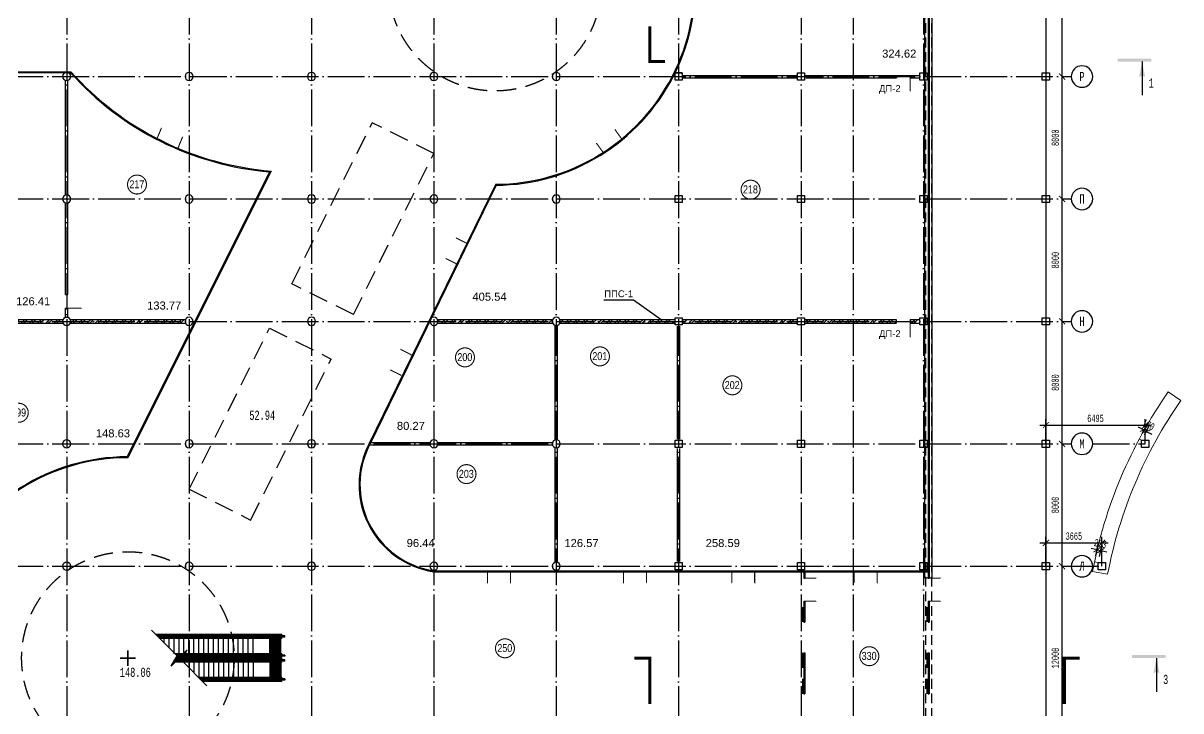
# Model space of a CAD drawing. Extents: x -4497 to 351150, y -50 to 322254.
# Drawn here: x 203923 to 279595, y 202636 to 247575 of the extents above; entities that cross this region are included whole.
import ezdxf
from ezdxf.enums import TextEntityAlignment as Align

# ---------------------------------------------------------------- set-up
doc = ezdxf.new("R2010")
doc.units = 0
doc.header["$LTSCALE"] = 100
doc.header["$PDMODE"] = 3
for name, pattern in [('ACAD_ISO04W100', [30, 24, -3, 0, -3]), ('DASHED', [19.05, 12.7, -6.35]), ('DASHED2', [9.525, 6.35, -3.175]), ('HIDDEN4', [10, 5, -5])]:
    doc.linetypes.add(name, pattern=pattern)
doc.layers.get('0').update_dxf_attribs({"linetype": 'CONTINUOUS'})
doc.layers.get('Defpoints').update_dxf_attribs({"linetype": 'CONTINUOUS'})
for name, color, linetype in [('axis', 40, 'CONTINUOUS'), ('brick', 12, 'CONTINUOUS'), ('COLON', 5, 'CONTINUOUS'), ('DOORS', 8, 'CONTINUOUS'), ('DRAW', 255, 'CONTINUOUS'), ('EEE', 7, 'CONTINUOUS'), ('FIRE', 6, 'CONTINUOUS'), ('GKL', 5, 'CONTINUOUS'), ('Glass', 4, 'CONTINUOUS'), ('S', 2, 'CONTINUOUS'), ('SENDVICH', 2, 'CONTINUOUS'), ('TEXT', 2, 'CONTINUOUS'), ('WALL', 7, 'CONTINUOUS')]:
    doc.layers.add(name, color=color, linetype=linetype)
doc.layers.add('facade', color=250, linetype='CONTINUOUS', lineweight=0)
doc.layers.add('MONOLIT', color=7, linetype='CONTINUOUS', true_color=0x691639)
doc.layers.add('OBORUD', color=7, linetype='CONTINUOUS', true_color=0x83639d)
doc.styles.add('ARIEL-17.5', font='arial.ttf', dxfattribs={"height": 15})
doc.styles.add('MONOTXT1', font='monotxt1', dxfattribs={"width": 0.65, "height": 300})
doc.styles.add('ST_1', font='monotxt.shx', dxfattribs={"width": 0.65, "height": 600})
doc.styles.add('ST_2', font='monotxt.shx', dxfattribs={"width": 0.65, "height": 480})
doc.styles.get("Standard").update_dxf_attribs({"font": 'monotxt.shx', "width": 0.65, "height": 600})
doc.dimstyles.new('STY_DIM1', dxfattribs={"dimscale": 200, "dimtxt": 2.25, "dimasz": 2, "dimexe": 2, "dimexo": 2, "dimgap": 1, "dimtad": 1, "dimdec": 0, "dimzin": 0, "dimdsep": 46, "dimtxsty": 'ST_2', "dimblk1": 'ARCHTICK', "dimblk2": 'ARCHTICK', "dimsah": 1, "dimcen": 3, "dimclrd": 174, "dimclre": 174, "dimclrt": 174, "dimadec": 0, "dimazin": 0, "dimtfac": 1, "dimtdec": 0, "dimtix": 1, "dimtmove": 2, "dimatfit": 3, "dimldrblk": 'ARCHTICK', "dimfxl": 1, "dimtolj": 1, "dimtzin": 0, "dimarcsym": 0})
pattern_1 = [(45, (-3600, 82000), (-269.4077, 269.4077), []), (45, (-3420.4, 82000), (-269.4077, 269.4077), [])]

# ---------------------------------------------------------------- blocks, each defined once
blk = doc.blocks.new('_ARCHTICK')
at = {"color": 0, "linetype": 'ByBlock', "const_width": 0.15}
blk.add_lwpolyline([(-0.5, -0.5), (0.5, 0.5)], dxfattribs=at)
blk = doc.blocks.new('*D95')
at = {"layer": 'axis', "color": 174, "lineweight": -2}
blk.add_line((271833, 200087), (271833, 212087), dxfattribs=at)
at = {"layer": 'Defpoints', "color": 0}
for p in [(271833, 212087), (271833, 212087), (271833, 200087)]:
    blk.add_point(p, dxfattribs=at)
at = {"layer": 'axis', "color": 174, "lineweight": -2, "xscale": 400, "yscale": 400, "zscale": 400}
for p, rotation in [((271833, 212087), 90), ((271833, 200087), 270)]:
    blk.add_blockref('_ARCHTICK', p, dxfattribs=dict(at, rotation=rotation))
at = {"layer": 'axis', "color": 174, "insert": (271393, 206087), "char_height": 480, "attachment_point": 5, "rotation": 90, "style": 'ST_2'}
blk.add_mtext('\\A1;12000', dxfattribs=at)
blk = doc.blocks.new('*D96')
at = {"layer": 'axis', "color": 174, "lineweight": -2}
blk.add_line((271833, 220087), (271833, 228087), dxfattribs=at)
at = {"layer": 'Defpoints', "color": 0}
for p in [(271833, 228087), (271833, 228087), (271833, 220087)]:
    blk.add_point(p, dxfattribs=at)
at = {"layer": 'axis', "color": 174, "lineweight": -2, "xscale": 400, "yscale": 400, "zscale": 400}
for p, rotation in [((271833, 228087), 90), ((271833, 220087), 270)]:
    blk.add_blockref('_ARCHTICK', p, dxfattribs=dict(at, rotation=rotation))
at = {"layer": 'axis', "color": 174, "insert": (271393, 224087), "char_height": 480, "attachment_point": 5, "rotation": 90, "style": 'ST_2'}
blk.add_mtext('\\A1;8000', dxfattribs=at)
blk = doc.blocks.new('*D97')
at = {"layer": 'axis', "color": 174, "lineweight": -2}
blk.add_line((271833, 228087), (271833, 236087), dxfattribs=at)
at = {"layer": 'Defpoints', "color": 0}
for p in [(271833, 236087), (271833, 236087), (271833, 228087)]:
    blk.add_point(p, dxfattribs=at)
at = {"layer": 'axis', "color": 174, "lineweight": -2, "xscale": 400, "yscale": 400, "zscale": 400}
for p, rotation in [((271833, 236087), 90), ((271833, 228087), 270)]:
    blk.add_blockref('_ARCHTICK', p, dxfattribs=dict(at, rotation=rotation))
at = {"layer": 'axis', "color": 174, "insert": (271393, 232087), "char_height": 480, "attachment_point": 5, "rotation": 90, "style": 'ST_2'}
blk.add_mtext('\\A1;8000', dxfattribs=at)
blk = doc.blocks.new('*D98')
at = {"layer": 'axis', "color": 174, "lineweight": -2}
blk.add_line((271833, 236087), (271833, 244087), dxfattribs=at)
at = {"layer": 'Defpoints', "color": 0}
for p in [(271833, 244087), (271833, 244087), (271833, 236087)]:
    blk.add_point(p, dxfattribs=at)
at = {"layer": 'axis', "color": 174, "lineweight": -2, "xscale": 400, "yscale": 400, "zscale": 400}
for p, rotation in [((271833, 244087), 90), ((271833, 236087), 270)]:
    blk.add_blockref('_ARCHTICK', p, dxfattribs=dict(at, rotation=rotation))
at = {"layer": 'axis', "color": 174, "insert": (271393, 240087), "char_height": 480, "attachment_point": 5, "rotation": 90, "style": 'ST_2'}
blk.add_mtext('\\A1;8000', dxfattribs=at)
blk = doc.blocks.new('*D99')
at = {"layer": 'axis', "color": 174, "lineweight": -2}
for p, q in [((271833, 244087), (271833, 256087)), ((272233, 256087), (272233, 256087)), ((272233, 244087), (272233, 244087))]:
    blk.add_line(p, q, dxfattribs=at)
at = {"layer": 'Defpoints', "color": 0}
for p in [(271833, 256087), (271833, 256087), (271833, 244087)]:
    blk.add_point(p, dxfattribs=at)
at = {"layer": 'axis', "color": 174, "lineweight": -2, "xscale": 400, "yscale": 400, "zscale": 400}
for p, rotation in [((271833, 256087), 90), ((271833, 244087), 270)]:
    blk.add_blockref('_ARCHTICK', p, dxfattribs=dict(at, rotation=rotation))
at = {"layer": 'axis', "color": 174, "insert": (271393, 250087), "char_height": 480, "attachment_point": 5, "rotation": 90, "style": 'ST_2'}
blk.add_mtext('\\A1;12000', dxfattribs=at)
blk = doc.blocks.new('*D104')
at = {"layer": 'axis', "color": 174, "lineweight": -2}
blk.add_line((271833, 212087), (271833, 220087), dxfattribs=at)
at = {"layer": 'Defpoints', "color": 0}
for p in [(271833, 220087), (271833, 220087), (271833, 212087)]:
    blk.add_point(p, dxfattribs=at)
at = {"layer": 'axis', "color": 174, "lineweight": -2, "xscale": 400, "yscale": 400, "zscale": 400}
for p, rotation in [((271833, 220087), 90), ((271833, 212087), 270)]:
    blk.add_blockref('_ARCHTICK', p, dxfattribs=dict(at, rotation=rotation))
at = {"layer": 'axis', "color": 174, "insert": (271393, 216087), "char_height": 480, "attachment_point": 5, "rotation": 90, "style": 'ST_2'}
blk.add_mtext('\\A1;8000', dxfattribs=at)
blk = doc.blocks.new('A$C53F96F9E')
at = {"layer": 'FIRE', "linetype": 'Continuous'}
blk.add_lwpolyline([(-64123, -11035), (-65992, -9717), (-67942, -9717)], dxfattribs=at)
at = {"layer": 'TEXT', "color": 6, "linetype": 'Continuous', "lineweight": 20, "style": 'ARIEL-17.5', "width": 0.998875}
blk.add_text('ППС-1', height=441.5, dxfattribs=at).set_placement((-66967, -9517), align=Align.CENTER)
blk = doc.blocks.new('A$C584E3954')
at = {"layer": 'Glass', "linetype": 'Continuous'}
for p, q in [((-885, -1234), (-885, -1174)), ((615, -1234), (615, -1174))]:
    blk.add_line(p, q, dxfattribs=at)
blk.add_lwpolyline([(615, -1234, 70, 70, 0), (615, -1984, 0, 0, 0), (-135, -1234, 0, 0, 0), (-885, -1984, 70, 70, 0), (-885, -1234, 70, 70, 0)], format="xyseb", dxfattribs=at)
blk = doc.blocks.new('A$C194C6981')
at = {"layer": 'TEXT', "color": 6, "linetype": 'Continuous', "lineweight": 20, "style": 'ARIEL-17.5', "width": 0.998875}
blk.add_text('ДП-2', height=441.5, dxfattribs=at).set_placement((-953, 890))
blk = doc.blocks.new('*D309')
at = {"layer": 'axis', "color": 174, "lineweight": -2}
for p, q in [((270369, 221304), (277664, 221304)), ((270769, 220087), (270769, 221704)), ((277264, 220087), (277264, 221704))]:
    blk.add_line(p, q, dxfattribs=at)
at = {"layer": 'Defpoints', "color": 0}
for p in [(277264, 221304), (270769, 220087), (277264, 220087)]:
    blk.add_point(p, dxfattribs=at)
at = {"layer": 'axis', "color": 174, "lineweight": -2, "xscale": 400, "yscale": 400, "zscale": 400, "rotation": 180}
blk.add_blockref('_ARCHTICK', (270769, 221304), dxfattribs=at)
at = {"layer": 'axis', "color": 174, "lineweight": -2, "xscale": 400, "yscale": 400, "zscale": 400}
blk.add_blockref('_ARCHTICK', (277264, 221304), dxfattribs=at)
at = {"layer": 'axis', "color": 174, "insert": (274017, 221744), "char_height": 480, "attachment_point": 5, "style": 'ST_2'}
blk.add_mtext('\\A1;6495', dxfattribs=at)
blk = doc.blocks.new('*D310')
at = {"layer": 'axis', "color": 174, "lineweight": -2}
for p, q in [((270369, 213611), (274834, 213611)), ((270769, 212087), (270769, 214011)), ((274434, 212087), (274434, 214011))]:
    blk.add_line(p, q, dxfattribs=at)
at = {"layer": 'Defpoints', "color": 0}
for p in [(274434, 213611), (270769, 212087), (274434, 212087)]:
    blk.add_point(p, dxfattribs=at)
at = {"layer": 'axis', "color": 174, "lineweight": -2, "xscale": 400, "yscale": 400, "zscale": 400, "rotation": 180}
blk.add_blockref('_ARCHTICK', (270769, 213611), dxfattribs=at)
at = {"layer": 'axis', "color": 174, "lineweight": -2, "xscale": 400, "yscale": 400, "zscale": 400}
blk.add_blockref('_ARCHTICK', (274434, 213611), dxfattribs=at)
at = {"layer": 'axis', "color": 174, "insert": (272602, 214051), "char_height": 480, "attachment_point": 5, "style": 'ST_2'}
blk.add_mtext('\\A1;3665', dxfattribs=at)
blk = doc.blocks.new('A$C7174312D')
at = {"layer": 'WALL'}
for p, q in [((4250, -5750), (4250, -6750)), ((3750, -6250), (4750, -6250))]:
    blk.add_line(p, q, dxfattribs=at)
blk = doc.blocks.new('psw1')
at = {"color": 7, "linetype": 'Continuous'}
blk.add_circle((-347, 1), 350, dxfattribs=at)
at = {"color": 7, "linetype": 'Continuous', "style": 'MONOTXT1', "width": 0.65}
blk.add_attdef('99', text='', height=300, dxfattribs=at).set_placement((-347, 1), align=Align.MIDDLE)
blk = doc.blocks.new('*D710')
at = {"layer": 'Defpoints', "color": 0}
for p in [(274365, 213106), (273952, 212374), (274199, 212322)]:
    blk.add_point(p, dxfattribs=at)
at = {"layer": 'facade', "color": 174, "lineweight": -2}
for p, q in [((274035, 212766), (274200, 213550)), ((274282, 212714), (274448, 213498)), ((274118, 213158), (273726, 213241)), ((274118, 213158), (274365, 213106)), ((274365, 213106), (274756, 213023))]:
    blk.add_line(p, q, dxfattribs=at)
at = {"layer": 'facade', "color": 174, "lineweight": -2, "xscale": 400, "yscale": 400, "zscale": 400}
for p, rotation in [((274118, 213158), 348.0712656282765), ((274365, 213106), 168.0712656282765)]:
    blk.add_blockref('_ARCHTICK', p, dxfattribs=dict(at, rotation=rotation))
at = {"layer": 'facade', "color": 174, "insert": (274332, 213563), "char_height": 480, "attachment_point": 5, "rotation": 348.07127, "style": 'ST_2'}
blk.add_mtext('\\A1;253', dxfattribs=at)
blk = doc.blocks.new('*D711')
at = {"layer": 'Defpoints', "color": 0}
for p in [(276879, 220402), (277029, 220322), (277337, 220899)]:
    blk.add_point(p, dxfattribs=at)
at = {"layer": 'facade', "color": 174, "lineweight": -2}
for p, q in [((277187, 220979), (276834, 221167)), ((277068, 220755), (277375, 221332)), ((277187, 220979), (277337, 220899)), ((277218, 220675), (277525, 221252)), ((277337, 220899), (277690, 220710))]:
    blk.add_line(p, q, dxfattribs=at)
at = {"layer": 'facade', "color": 174, "lineweight": -2, "xscale": 400, "yscale": 400, "zscale": 400}
for p, rotation in [((277187, 220979), 331.9126177187653), ((277337, 220899), 151.9126177187652)]:
    blk.add_blockref('_ARCHTICK', p, dxfattribs=dict(at, rotation=rotation))
at = {"layer": 'facade', "color": 174, "insert": (277469, 221327), "char_height": 480, "attachment_point": 5, "rotation": 331.91262, "style": 'ST_2'}
blk.add_mtext('\\A1;170', dxfattribs=at)

msp = doc.modelspace()

# ---------------------------------------------------------------- hatches: boundary and pattern name
at = {"layer": 'DRAW'}
h = msp.add_hatch(dxfattribs=at)
h.set_pattern_fill('ANSI32,_O', color=256, scale=40)
h.set_pattern_definition(pattern_1)
h.paths.add_polyline_path([(214535.6, 228212.2), (207003, 228212.2, -0.123425), (207034.3, 228087.2, -0.123425), (207003, 227962.2), (214535.6, 227962.2, -0.123425), (214504.3, 228087.2, -0.123425)])
h.paths.add_polyline_path([(206535.6, 228212.2), (199003, 228212.2, -0.123425), (199034.3, 228087.2, -0.123425), (199003, 227962.2), (206535.6, 227962.2, -0.123425), (206504.3, 228087.2, -0.123425)])
h.paths.add_polyline_path([(198535.6, 228212.2), (191003, 228212.2, -0.123425), (191034.3, 228087.2, -0.123425), (191003, 227962.2), (198535.6, 227962.2, -0.123425), (198504.3, 228087.2, -0.123425)])
h.paths.add_polyline_path([(190535.6, 228212.2), (183003, 228212.2, -0.123425), (183034.3, 228087.2, -0.123425), (183003, 227962.2), (190535.6, 227962.2, -0.123425), (190504.3, 228087.2, -0.123425)])
h.paths.add_polyline_path([(182535.6, 228212.2), (175003, 228212.2, -0.123425), (175034.3, 228087.2, -0.123425), (175003, 227962.2), (182535.6, 227962.2, -0.123425), (182504.3, 228087.2, -0.123425)])
h.paths.add_polyline_path([(174504.3, 228087.2, -0.123425), (174535.6, 228212.2), (167003, 228212.2, -0.123425), (167034.3, 228087.2, -0.123425), (167003, 227962.2), (174535.6, 227962.2, -0.123425)])
h = msp.add_hatch(dxfattribs=at)
h.set_pattern_fill('ANSI32,_O', color=256, scale=40)
h.set_pattern_definition(pattern_1)
h.paths.add_polyline_path([(238535.6, 228212.2), (231003, 228212.2, -0.123425), (231034.3, 228087.2, -0.123425), (231003, 227962.2), (238535.6, 227962.2, -0.123425), (238504.3, 228087.2, -0.123425)])
h.paths.add_polyline_path([(246480.2, 228212.2, 0.2069068), (246480.2, 227962.2), (239003, 227962.2, 0.2506686), (239003, 228212.2)])
h = msp.add_hatch(dxfattribs=at)
h.set_pattern_fill('ANSI32,_O', color=256, scale=40)
h.set_pattern_definition(pattern_1)
h.paths.add_polyline_path([(262535.6, 228212.2), (261904.3, 228212.2), (261904.3, 227962.2), (262535.6, 227962.2, -0.123425), (262504.3, 228087.2, -0.123425)])
edge = h.paths.add_edge_path()
edge.add_arc((254769.3, 228087.2), 315, 336.620132, 383.379868)
edge.add_line((255058.4, 228212.2), (261004.3, 228212.2))
edge.add_line((261004.3, 228212.2), (261004.3, 227962.2))
edge.add_line((261004.3, 227962.2), (255058.4, 227962.2))
edge = h.paths.add_edge_path()
edge.add_arc((254769.3, 228087.2), 315, 156.620132, 203.379868)
edge.add_line((254480.2, 227962.2), (247058.4, 227962.2))
edge.add_arc((246769.3, 228087.2), 315, 336.620132, 383.379868)
edge.add_line((247058.4, 228212.2), (254480.2, 228212.2))

# ---------------------------------------------------------------- linework, layer by layer
at = {"linetype": 'HIDDEN4', "ltscale": 2000}
for p, q in [((220834.7, 207617.2), (212590.8, 207617.2)), ((221036.8, 207534.3), (212673.7, 207534.3)), ((221036.8, 207451.5), (212756.5, 207451.5)), ((220834.7, 207368.7), (212839.3, 207368.7)), ((221036.8, 205891.5), (213784.8, 205891.5)), ((221036.8, 205974.3), (213832.6, 205974.3)), ((220834.7, 206365.7), (213842.3, 206365.7)), ((220834.7, 206057.2), (213880.4, 206057.2)), ((220834.7, 206117.2), (213915.1, 206117.2)), ((221036.8, 206282.8), (213925.2, 206282.8)), ((221036.8, 206200), (213962.9, 206200)), ((220834.7, 205808.7), (213737, 205808.7)), ((220834.7, 204805.7), (215402.3, 204805.7)), ((221036.8, 204722.8), (215485.2, 204722.8)), ((221036.8, 204640), (215568, 204640)), ((220834.7, 204557.2), (215650.8, 204557.2))]:
    msp.add_line(p, q, dxfattribs=at)
for p, q in [((220048.4, 206365.7), (220048.4, 207368.7)), ((220076.4, 206365.7), (220076.4, 207368.7)), ((220141.1, 206365.7), (220141.1, 207368.7)), ((220205.8, 206365.7), (220205.8, 207368.7)), ((220270.5, 206365.7), (220270.5, 207368.7)), ((220335.2, 206365.7), (220335.2, 207368.7)), ((220400, 206365.7), (220400, 207368.7)), ((220464.7, 206365.7), (220464.7, 207368.7)), ((220529.4, 206365.7), (220529.4, 207368.7)), ((220594.1, 206365.7), (220594.1, 207368.7)), ((220658.8, 206365.7), (220658.8, 207368.7)), ((220723.5, 206365.7), (220723.5, 207368.7)), ((220775.7, 206365.7), (220775.7, 207368.7)), ((220048.4, 205808.7), (220048.4, 204805.7)), ((220076.4, 205808.7), (220076.4, 204805.7)), ((220141.1, 205808.7), (220141.1, 204805.7)), ((220205.8, 205808.7), (220205.8, 204805.7)), ((220270.5, 205808.7), (220270.5, 204805.7)), ((220335.2, 205808.7), (220335.2, 204805.7)), ((220400, 205808.7), (220400, 204805.7)), ((220464.7, 205808.7), (220464.7, 204805.7)), ((220529.4, 205808.7), (220529.4, 204805.7)), ((220594.1, 205808.7), (220594.1, 204805.7)), ((220658.8, 205808.7), (220658.8, 204805.7)), ((220723.5, 205808.7), (220723.5, 204805.7)), ((220775.7, 205808.7), (220775.7, 204805.7))]:
    msp.add_line(p, q)
at = {"linetype": 'Continuous'}
for p, q in [((220834.7, 207617.2), (220834.7, 207534.3)), ((220834.7, 207368.7), (220834.7, 207451.5)), ((221036.8, 207451.5), (221036.8, 207534.3)), ((220834.7, 206365.7), (220834.7, 206282.8)), ((220834.7, 206117.2), (220834.7, 206200)), ((220834.7, 206057.2), (220834.7, 205974.3)), ((220834.7, 205808.7), (220834.7, 205891.5)), ((221036.8, 206282.8), (221036.8, 206200)), ((221036.8, 205891.5), (221036.8, 205974.3)), ((220834.7, 204805.7), (220834.7, 204722.8)), ((220834.7, 204557.2), (220834.7, 204640)), ((221036.8, 204722.8), (221036.8, 204640))]:
    msp.add_line(p, q, dxfattribs=at)
at = {"layer": 'axis', "linetype": 'ACAD_ISO04W100'}
for p, q in [((206769.3, 318243.4), (206769.3, 84615.2)), ((214769.3, 318243.4), (214769.3, 84615.2)), ((222769.3, 318243.4), (222769.3, 84615.2)), ((230769.3, 318243.4), (230769.3, 84615.2)), ((238769.3, 318243.4), (238769.3, 84615.2)), ((246769.3, 318243.4), (246769.3, 84615.2)), ((254769.3, 318243.4), (254769.3, 84615.2)), ((258169.3, 318243.4), (258169.3, 84615.2)), ((262769.3, 318243.4), (262769.3, 84615.2)), ((-1176.8, 244087.2), (272433.1, 244087.2)), ((-1176.8, 236087.2), (272433.1, 236087.2)), ((-1176.8, 228087.2), (272433.1, 228087.2)), ((-1176.8, 220087.2), (272433.1, 220087.2)), ((273833.1, 220087.2), (277264.3, 220087.2)), ((-1176.8, 212087.2), (274434.3, 212087.2))]:
    msp.add_line(p, q, dxfattribs=at)
at = {"layer": 'axis', "color": 255}
msp.add_line((270769.3, 318243.4), (270769.3, 84615.2), dxfattribs=at)
at = {"layer": 'brick', "linetype": 'Continuous'}
for points in [[(199003, 228212.2), (206535.6, 228212.2)], [(199003, 227962.2), (206535.6, 227962.2)], [(207003, 228212.2), (214535.6, 228212.2)], [(207003, 227962.2), (214535.6, 227962.2)], [(231003, 228212.2), (238535.6, 228212.2)], [(231003, 227962.2), (238535.6, 227962.2)], [(239003, 228212.2), (246480.2, 228212.2)], [(239003, 227962.2), (246480.2, 227962.2)], [(247058.4, 228212.2), (254480.2, 228212.2)], [(247058.4, 227962.2), (254480.2, 227962.2)], [(255058.4, 228212.2), (260994.3, 228212.2)], [(255058.4, 227962.2), (260994.3, 227962.2)], [(261894.3, 228212.2), (262534.3, 228212.2)], [(261894.3, 227962.2), (262534.3, 227962.2)]]:
    msp.add_lwpolyline(points, dxfattribs=at)
at = {"layer": 'brick', "flags": 128}
for points in [[(260994.3, 228212.2), (260994.3, 227962.2)], [(261894.3, 228212.2), (261894.3, 227962.2)]]:
    msp.add_lwpolyline(points, dxfattribs=at)
at = {"layer": 'COLON', "lineweight": 30}
for points in [[(206504.3, 244087.2, 1), (207034.3, 244087.2, 1)], [(214504.3, 244087.2, 1), (215034.3, 244087.2, 1)], [(222504.3, 244087.2, 1), (223034.3, 244087.2, 1)], [(230504.3, 244087.2, 1), (231034.3, 244087.2, 1)], [(238504.3, 244087.2, 1), (239034.3, 244087.2, 1)], [(206504.3, 236087.2, 1), (207034.3, 236087.2, 1)], [(214504.3, 236087.2, 1), (215034.3, 236087.2, 1)], [(222504.3, 236087.2, 1), (223034.3, 236087.2, 1)], [(230504.3, 236087.2, 1), (231034.3, 236087.2, 1)], [(238504.3, 236087.2, 1), (239034.3, 236087.2, 1)], [(206504.3, 228087.2, 1), (207034.3, 228087.2, 1)], [(214504.3, 228087.2, 1), (215034.3, 228087.2, 1)], [(222504.3, 228087.2, 1), (223034.3, 228087.2, 1)], [(230504.3, 228087.2, 1), (231034.3, 228087.2, 1)], [(238504.3, 228087.2, 1), (239034.3, 228087.2, 1)], [(206504.3, 220087.2, 1), (207034.3, 220087.2, 1)], [(214504.3, 220087.2, 1), (215034.3, 220087.2, 1)], [(222504.3, 220087.2, 1), (223034.3, 220087.2, 1)], [(230504.3, 220087.2, 1), (231034.3, 220087.2, 1)], [(238504.3, 220087.2, 1), (239034.3, 220087.2, 1)], [(206504.3, 212087.2, 1), (207034.3, 212087.2, 1)], [(214504.3, 212087.2, 1), (215034.3, 212087.2, 1)], [(222504.3, 212087.2, 1), (223034.3, 212087.2, 1)], [(230504.3, 212087.2, 1), (231034.3, 212087.2, 1)], [(238504.3, 212087.2, 1), (239034.3, 212087.2, 1)]]:
    msp.add_lwpolyline(points, format="xyb", close=True, dxfattribs=at)
at = {"layer": 'COLON', "color": 3, "lineweight": 30, "flags": 128}
for points in [[(246534.3, 244322.2), (247004.3, 244322.2), (247004.3, 243852.2), (246534.3, 243852.2), (246534.3, 244322.2)], [(254534.3, 244322.2), (255004.3, 244322.2), (255004.3, 243852.2), (254534.3, 243852.2), (254534.3, 244322.2)], [(262534.3, 244322.2), (263004.3, 244322.2), (263004.3, 243852.2), (262534.3, 243852.2), (262534.3, 244322.2)], [(270534.3, 244322.2), (271004.3, 244322.2), (271004.3, 243852.2), (270534.3, 243852.2), (270534.3, 244322.2)], [(246534.3, 236322.2), (247004.3, 236322.2), (247004.3, 235852.2), (246534.3, 235852.2), (246534.3, 236322.2)], [(254534.3, 236322.2), (255004.3, 236322.2), (255004.3, 235852.2), (254534.3, 235852.2), (254534.3, 236322.2)], [(262534.3, 236322.2), (263004.3, 236322.2), (263004.3, 235852.2), (262534.3, 235852.2), (262534.3, 236322.2)], [(270534.3, 236322.2), (271004.3, 236322.2), (271004.3, 235852.2), (270534.3, 235852.2), (270534.3, 236322.2)], [(246534.3, 228322.2), (247004.3, 228322.2), (247004.3, 227852.2), (246534.3, 227852.2), (246534.3, 228322.2)], [(254534.3, 228322.2), (255004.3, 228322.2), (255004.3, 227852.2), (254534.3, 227852.2), (254534.3, 228322.2)], [(262534.3, 228322.2), (263004.3, 228322.2), (263004.3, 227852.2), (262534.3, 227852.2), (262534.3, 228322.2)], [(270534.3, 228322.2), (271004.3, 228322.2), (271004.3, 227852.2), (270534.3, 227852.2), (270534.3, 228322.2)], [(246534.3, 220322.2), (247004.3, 220322.2), (247004.3, 219852.2), (246534.3, 219852.2), (246534.3, 220322.2)], [(254534.3, 220322.2), (255004.3, 220322.2), (255004.3, 219852.2), (254534.3, 219852.2), (254534.3, 220322.2)], [(262534.3, 220322.2), (263004.3, 220322.2), (263004.3, 219852.2), (262534.3, 219852.2), (262534.3, 220322.2)], [(270534.3, 220322.2), (271004.3, 220322.2), (271004.3, 219852.2), (270534.3, 219852.2), (270534.3, 220322.2)], [(277029.3, 220322.2), (277499.3, 220322.2), (277499.3, 219852.2), (277029.3, 219852.2), (277029.3, 220322.2)], [(246534.3, 212322.2), (247004.3, 212322.2), (247004.3, 211852.2), (246534.3, 211852.2), (246534.3, 212322.2)], [(254534.3, 212322.2), (255004.3, 212322.2), (255004.3, 211852.2), (254534.3, 211852.2), (254534.3, 212322.2)], [(262534.3, 212322.2), (263004.3, 212322.2), (263004.3, 211852.2), (262534.3, 211852.2), (262534.3, 212322.2)], [(270534.3, 212322.2), (271004.3, 212322.2), (271004.3, 211852.2), (270534.3, 211852.2), (270534.3, 212322.2)], [(274199.3, 212322.2), (274669.3, 212322.2), (274669.3, 211852.2), (274199.3, 211852.2), (274199.3, 212322.2)]]:
    msp.add_lwpolyline(points, dxfattribs=at)
at = {"layer": 'DOORS', "flags": 128}
for points in [[(261904.3, 244012.2, 70, 70, 0), (261904.3, 243112.2, 0, 0, 0), (261004.3, 244012.2, 0, 0, 0)], [(206844.3, 228952.2, 70, 70, 0), (207744.3, 228952.2, 0, 0, 0), (206844.3, 229852.2, 0, 0, 0)], [(261894.3, 227962.2, 70, 70, 0), (261894.3, 227062.2, 0, 0, 0), (260994.3, 227962.2, 0, 0, 0)]]:
    msp.add_lwpolyline(points, format="xyseb", dxfattribs=at)
at = {"layer": 'EEE', "linetype": 'Continuous', "const_width": 70}
for points in [[(210745.2, 237029, 1), (211984.3, 237029, 1)], [(250852.9, 236693.7, 1), (252092, 236693.7, 1)], [(232183.7, 225734.3, 1), (233422.8, 225734.3, 1)], [(241005.3, 225800.6, 1), (242244.4, 225800.6, 1)], [(249661.1, 223910.3, 1), (250900.2, 223910.3, 1)], [(203017.5, 222116, 1), (204256.6, 222116, 1)], [(232283.2, 218106.6, 1), (233522.3, 218106.6, 1)], [(234796.5, 206722.9, 1), (236035.7, 206722.9, 1)], [(258612.4, 206207.9, 1), (259851.5, 206207.9, 1)]]:
    msp.add_lwpolyline(points, format="xyb", close=True, dxfattribs=at)
at = {"layer": 'facade'}
for p, q in [((277029.3, 220322.2), (276879.3, 220402.2)), ((277029.3, 220322.2), (276925.9, 220377.3)), ((274199.3, 212322.2), (273951.9, 212374.4)), ((273826.8, 211749.7), (274809.3, 211563.6))]:
    msp.add_line(p, q, dxfattribs=at)
for points in [[(278775.7, 223488.6, 0.1062988), (273826.8, 211749.7, 0.1062988)], [(279594.9, 222915.1, 0.1062988), (274809.3, 211563.6, 0.1062988)]]:
    msp.add_lwpolyline(points, format="xyb", dxfattribs=at)
msp.add_lwpolyline([(279594.9, 222915.1), (278775.7, 223488.6)], dxfattribs=at)
at = {"layer": 'GKL'}
for points in [[(206694.3, 236341.3), (206694.3, 243833)], [(206844.3, 236341.3), (206844.3, 243833)], [(206694.3, 229852.2), (206694.3, 235833)], [(206844.3, 229852.2), (206844.3, 235833)], [(206694.3, 228352.2), (206694.3, 228952.2)], [(206844.3, 228352.2), (206844.3, 228952.2)], [(238694.3, 220341.3), (238694.3, 227833)], [(238844.3, 220341.3), (238844.3, 227833)], [(246694.3, 220393.1), (246694.3, 227781.2)], [(246844.3, 220393.1), (246844.3, 227781.2)], [(238694.3, 212341.3), (238694.3, 219833)], [(238844.3, 212341.3), (238844.3, 219833)], [(246694.3, 212393.1), (246694.3, 219781.2)], [(246844.3, 212393.1), (246844.3, 219781.2)]]:
    msp.add_lwpolyline(points, dxfattribs=at)
at = {"layer": 'GKL', "flags": 128}
for points in [[(247075.2, 244162.2), (254463.4, 244162.2)], [(247075.2, 244012.2), (254463.4, 244012.2)], [(255075.2, 244162.2), (261004.3, 244162.2)], [(255075.2, 244012.2), (261004.3, 244012.2)], [(261004.3, 244162.2), (261004.3, 244012.2)], [(261904.3, 244162.2), (262504.3, 244162.2)], [(261904.3, 244162.2), (261904.3, 244012.2)], [(261904.3, 244012.2), (262504.3, 244012.2)], [(262504.3, 244162.2), (262504.3, 244012.2)], [(206694.3, 229852.2), (206844.3, 229852.2)], [(206694.3, 228952.2), (206844.3, 228952.2)], [(206694.3, 228352.2), (206844.3, 228352.2)], [(226564, 220012.2), (230515.1, 220012.2)], [(226643.9, 220162.2), (230515.1, 220162.2)], [(231023.5, 220162.2), (238515.1, 220162.2)], [(231023.5, 220012.2), (238515.1, 220012.2)]]:
    msp.add_lwpolyline(points, dxfattribs=at)
at = {"layer": 'Glass'}
for p, q in [((263084.3, 269752.2), (263084.3, 211298.4)), ((263144.3, 269752.2), (263144.3, 211298.4)), ((190509.1, 244396.3), (207046.1, 244397.2)), ((207019.3, 244337.2), (190519.3, 244337.2)), ((220031.2, 237861), (210720, 219238.6)), ((220124.5, 237913.5), (210757.1, 219178.7)), ((234789.2, 237011.1), (226549.1, 220113.1)), ((234843.1, 236984.8), (226603.2, 220087.2)), ((230769.3, 211787.2), (263084.3, 211787.2)), ((230769.3, 211727.2), (263084.3, 211727.2)), ((254959.3, 211777.2), (254959.3, 211298.4)), ((254959.3, 211298.4), (255019.3, 211298.4)), ((255019.3, 211777.2), (255019.3, 211298.4)), ((263084.3, 211298.4), (263144.3, 211298.4)), ((254959.3, 209798.4), (254959.3, 208432.2)), ((254959.3, 209798.4), (255019.3, 209798.4)), ((255019.3, 209798.4), (255019.3, 208432.2)), ((263084.3, 209798.4), (263084.3, 208432.2)), ((263084.3, 209798.4), (263144.3, 209798.4)), ((263144.3, 209798.4), (263144.3, 208432.2)), ((254959.3, 208432.2), (255019.3, 208432.2)), ((263084.3, 208432.2), (263144.3, 208432.2)), ((254959.3, 206432.2), (254959.2, 203742.2)), ((254959.3, 206432.2), (255019.3, 206432.2)), ((255019.3, 206432.2), (255019.2, 203742.2)), ((263084.3, 206432.2), (263084.3, 203742.2)), ((263084.3, 206432.2), (263144.3, 206432.2)), ((263144.3, 206432.2), (263144.3, 203742.2)), ((254959.2, 203742.2), (255019.2, 203742.2)), ((263084.3, 203742.2), (263144.3, 203742.2))]:
    msp.add_line(p, q, dxfattribs=at)
for points in [[(255019.3, 209798.4, 70, 70, 0), (255769.3, 209798.4, 0, 0, 0), (255019.3, 210548.4, 0, 0, 0), (255769.3, 211298.4, 70, 70, 0), (255019.3, 211298.4, 70, 70, 0)], [(263144.3, 209798.4, 70, 70, 0), (263894.3, 209798.4, 0, 0, 0), (263144.3, 210548.4, 0, 0, 0), (263894.3, 211298.4, 70, 70, 0), (263144.3, 211298.4, 70, 70, 0)]]:
    msp.add_lwpolyline(points, format="xyseb", dxfattribs=at)
at = {"layer": 'Glass', "const_width": 70}
for points in [[(254877.4, 208432.2), (254877.4, 209432.2)], [(263002.4, 208432.2), (263002.4, 209432.2)], [(254877.4, 206432.2), (254877.4, 205432.2)], [(263002.4, 206432.2), (263002.4, 205432.2)], [(254877.3, 203742.2), (254877.3, 204742.2)], [(263002.4, 203742.2), (263002.4, 204742.2)]]:
    msp.add_lwpolyline(points, dxfattribs=at)
at = {"layer": 'Glass'}
for centre, radius, start, end in [((234769.3, 250087.2), 13102.6, 270.32279, 97.785773), ((234769.3, 250087.2), 13042.6, 270.161029, 97.821813), ((221691.7, 257506.9), 19716, 221.910799, 265.168873), ((221691.7, 257506.9), 19656, 221.832815, 265.427105), ((231624.5, 217412), 5749.5, 151.953219, 261.354539), ((231624.5, 217412), 5689.5, 151.953219, 261.354539), ((210769.3, 206087.2), 13151.5, 90.214752, 154.07385), ((210769.3, 206087.2), 13091.5, 90.053254, 154.238058)]:
    msp.add_arc(centre, radius, start, end, dxfattribs=at)
at = {"layer": 'MONOLIT', "color": 255, "linetype": 'DASHED2'}
for p, q in [((262918.8, 191702.2), (262918.8, 279547.6)), ((263318.8, 191702.2), (263318.8, 279465.4))]:
    msp.add_line(p, q, dxfattribs=at)
at = {"layer": 'MONOLIT'}
msp.add_line((263349.3, 211298.4), (262869.3, 211298.4), dxfattribs=at)
for points in [[(262869.3, 211298.4), (262869.3, 267802.2)], [(263349.3, 211298.4), (263349.3, 267802.2)]]:
    msp.add_lwpolyline(points, dxfattribs=at)
at = {"layer": 'OBORUD'}
for p, q in [((262869.3, 244322.2), (262869.3, 251277.2)), ((247004.3, 244322.2), (246534.3, 244322.2)), ((246535.4, 244322.2), (247004.3, 244322.2)), ((247004.3, 244322.2), (247004.3, 244162.2)), ((247004.3, 244162.2), (254534.3, 244162.2)), ((254534.3, 244162.2), (254534.3, 244322.2)), ((254534.3, 244322.2), (255004.3, 244322.2)), ((255004.3, 244322.2), (255004.3, 244162.2)), ((255004.3, 244162.2), (262534.3, 244162.2)), ((262534.3, 244162.2), (262534.3, 244322.2)), ((262534.3, 244322.2), (262869.3, 244322.2))]:
    msp.add_line(p, q, dxfattribs=at)
msp.add_arc((234769.3, 250087.2), 13102.6, 333.896768, 97.785773, dxfattribs=at)
at = {"layer": 'WALL', "color": 255}
for p, q in [((277060.9, 245061.7), (277060.9, 242861.7)), ((278002.2, 206087.2), (278002.2, 203887.2))]:
    msp.add_line(p, q, dxfattribs=at)
at = {"layer": 'WALL', "linetype": 'DASHED'}
for p, q in [((225508.5, 228534.4), (221483.6, 230546.8)), ((220030.1, 227640), (224055, 225627.5))]:
    msp.add_line(p, q, dxfattribs=at)
at = {"layer": 'WALL'}
for p, q in [((213141.1, 207066.9), (213141.1, 207368.7)), ((213464.2, 206743.8), (213464.2, 207368.7)), ((213787.2, 206365.7), (213787.2, 207368.7)), ((214110.2, 206365.7), (214110.2, 207368.7)), ((214433.3, 206365.7), (214433.3, 207368.7)), ((214756.3, 206365.7), (214756.3, 207368.7)), ((215079.3, 206365.7), (215079.3, 207368.7)), ((215402.3, 206365.7), (215402.3, 207368.7)), ((215725.4, 206365.7), (215725.4, 207368.7)), ((216048.4, 206365.7), (216048.4, 207368.7)), ((216371.4, 206365.7), (216371.4, 207368.7)), ((216694.4, 206365.7), (216694.4, 207368.7)), ((217017.5, 206365.7), (217017.5, 207368.7)), ((217340.5, 206365.7), (217340.5, 207368.7)), ((217663.5, 206365.7), (217663.5, 207368.7)), ((217986.6, 206365.7), (217986.6, 207368.7)), ((218309.6, 206365.7), (218309.6, 207368.7)), ((218632.6, 206365.7), (218632.6, 207368.7)), ((218954.8, 206365.7), (218954.8, 207368.7)), ((210769.3, 205587.2), (210769.3, 206587.2)), ((211269.3, 206087.2), (210269.3, 206087.2)), ((213787.2, 205808.7), (213787.2, 205753.5)), ((214433.3, 205808.7), (214433.3, 205774.8)), ((214756.3, 205808.7), (214756.3, 205451.7)), ((215079.3, 205808.7), (215079.3, 205128.7)), ((215402.3, 205808.7), (215402.3, 204805.7)), ((215725.4, 205808.7), (215725.4, 204805.7)), ((216048.4, 205808.7), (216048.4, 204805.7)), ((216371.4, 205808.7), (216371.4, 204805.7)), ((216694.4, 205808.7), (216694.4, 204805.7)), ((217017.5, 205808.7), (217017.5, 204805.7)), ((217340.5, 205808.7), (217340.5, 204805.7)), ((217663.5, 205808.7), (217663.5, 204805.7)), ((217986.6, 205808.7), (217986.6, 204805.7)), ((218309.6, 205808.7), (218309.6, 204805.7)), ((218632.6, 205808.7), (218632.6, 204805.7)), ((218954.8, 205808.7), (218954.8, 204805.7))]:
    msp.add_line(p, q, dxfattribs=at)
at = {"layer": 'WALL', "color": 255, "flags": 128}
for points in [[(245878.7, 245061.7, 200, 200, 0), (244878.7, 245061.7, 200, 200, 0), (244878.7, 247361.7, 0, 0, 0)], [(243878.7, 206087.2, 200, 200, 0), (244878.7, 206087.2, 200, 200, 0), (244878.7, 203087.6, 0, 0, 0)], [(272979.7, 206087.2, 200, 200, 0), (271979.7, 206087.2, 200, 200, 0), (271979.7, 203087.6, 0, 0, 0)]]:
    msp.add_lwpolyline(points, format="xyseb", dxfattribs=at)
at = {"layer": 'WALL', "linetype": 'DASHED'}
for points in [[(221483.6, 230546.8), (226744.4, 241068.5)], [(230769.3, 239056), (226744.4, 241068.5)], [(225508.5, 228534.4), (230769.3, 239056)], [(214769.3, 217118.3), (220030.1, 227640)], [(218794.2, 215105.9), (224055, 225627.5)], [(214769.3, 217118.3), (218794.2, 215105.9)]]:
    msp.add_lwpolyline(points, dxfattribs=at)
at = {"layer": 'WALL', "flags": 128}
msp.add_lwpolyline([(215933.7, 204274.3), (214262.3, 205945.7), (214648.6, 206615), (213593, 205559.4), (213979.4, 206228.6), (212308, 207900)], dxfattribs=at)
at = {"layer": 'WALL', "linetype": 'DASHED'}
for centre in [(234769.3, 250087.2), (210769.3, 206087.2)]:
    msp.add_circle(centre, 6945, dxfattribs=at)
at = {"layer": 'WALL', "color": 255}
for points in [[(275460.9, 245061.7), (275460.9, 245261.7), (277660.9, 245061.7), (277660.9, 245261.7)], [(277060.9, 245061.7), (277260.9, 244061.7), (276860.9, 244061.7), (277060.9, 244161.7)], [(276402.2, 206087.2), (276402.2, 206287.2), (278602.2, 206087.2), (278602.2, 206287.2)], [(278002.2, 206087.2), (278202.2, 205087.2), (277802.2, 205087.2), (278002.2, 205187.2)]]:
    msp.add_solid(points, dxfattribs=at)

# ---------------------------------------------------------------- block references
at = {"layer": 'axis', "linetype": 'ACAD_ISO04W100'}
ref = msp.add_blockref('psw1', (272439, 244084.7), dxfattribs=dict(at, xscale=-2, yscale=2, zscale=2))
ref.add_attrib('99', 'Р', dxfattribs={"layer": '0', "color": 7, "linetype": 'Continuous', "height": 600, "style": 'MONOTXT1', "width": 0.65}).set_placement((273133.1, 244087.2), align=Align.MIDDLE)
ref = msp.add_blockref('psw1', (272439, 236084.7), dxfattribs=dict(at, xscale=-2, yscale=2, zscale=2))
ref.add_attrib('99', 'П', dxfattribs={"layer": '0', "color": 7, "linetype": 'Continuous', "height": 600, "style": 'MONOTXT1', "width": 0.65}).set_placement((273133.1, 236087.2), align=Align.MIDDLE)
ref = msp.add_blockref('psw1', (272439, 228084.7), dxfattribs=dict(at, xscale=-2, yscale=2, zscale=2))
ref.add_attrib('99', 'Н', dxfattribs={"layer": '0', "color": 7, "linetype": 'Continuous', "height": 600, "style": 'MONOTXT1', "width": 0.65}).set_placement((273133.1, 228087.2), align=Align.MIDDLE)
ref = msp.add_blockref('psw1', (272439, 220084.7), dxfattribs=dict(at, xscale=-2, yscale=2, zscale=2))
ref.add_attrib('99', 'М', dxfattribs={"layer": '0', "color": 7, "linetype": 'Continuous', "height": 600, "style": 'MONOTXT1', "width": 0.65}).set_placement((273133.1, 220087.2), align=Align.MIDDLE)
ref = msp.add_blockref('psw1', (272439, 212084.7), dxfattribs=dict(at, xscale=-2, yscale=2, zscale=2))
ref.add_attrib('99', 'Л', dxfattribs={"layer": '0', "color": 7, "linetype": 'Continuous', "height": 600, "style": 'MONOTXT1', "width": 0.65}).set_placement((273133.1, 212087.2), align=Align.MIDDLE)
at = {"layer": 'Glass'}
for name, p in [('A$C194C6981', (260823.3, 242197.4)), ('A$C194C6981', (260823.3, 226180.4)), ('A$C584E3954', (235160.6, 212961.4)), ('A$C584E3954', (244056.6, 212961.4)), ('A$C584E3954', (251122.2, 212961.4)), ('A$C584E3954', (259122.5, 212961.4))]:
    msp.add_blockref(name, p, dxfattribs=at)
at = {"layer": 'Glass', "xscale": -1, "rotation": 157.4967057146681}
msp.add_blockref('A$C584E3954', (213020.1, 238552.9), dxfattribs=at)
at = {"layer": 'Glass'}
for p, rotation in [((243049.1, 238508.1), 216.111570251268), ((233593, 231858.9), 243.4349488229352), ((229956.4, 224585.7), 243.4349488229352)]:
    msp.add_blockref('A$C584E3954', p, dxfattribs=dict(at, rotation=rotation))
at = {"layer": 'WALL'}
for name, p in [('A$C53F96F9E', (309816.9, 239185.4)), ('A$C7174312D', (206519.3, 212337.2))]:
    msp.add_blockref(name, p, dxfattribs=at)
at = {"layer": 'WALL', "xscale": -1}
msp.add_blockref('A$C7174312D', (215019.3, 212337.2), dxfattribs=at)

# ---------------------------------------------------------------- texts
at = {"color": 255, "width": 0.65}
msp.add_text('148.06', height=600, dxfattribs=at).set_placement((211255.3, 204853.3), align=Align.CENTER)
at = {"layer": 'EEE', "linetype": 'Continuous', "lineweight": 20, "style": 'ARIEL-17.5', "width": 0.8}
for s, p in [('217', (211353.6, 237045.7)), ('218', (251461.2, 236710.4)), ('200', (232792.1, 225751)), ('201', (241613.7, 225817.3)), ('202', (250269.5, 223927)), ('199', (203625.9, 222132.7)), ('203', (232891.6, 218123.3)), ('250', (235404.9, 206739.6)), ('330', (259220.7, 206224.6))]:
    msp.add_text(s, height=523.25, dxfattribs=at).set_placement(p, align=Align.MIDDLE)
at = {"layer": 'S', "linetype": 'Continuous', "lineweight": 20, "style": 'ARIEL-17.5'}
for s, p in [('324.62', (261187.4, 245323.8)), ('126.41', (204576, 229139.3)), ('133.77', (213141.9, 228862.3)), ('405.54', (234405.2, 229437.9)), ('80.27', (229266.8, 220997)), ('96.44', (229905.2, 213340.5)), ('126.57', (240419.4, 213340.5)), ('258.59', (249655.9, 213340.5))]:
    msp.add_text(s, height=523.25, dxfattribs=at).set_placement(p, align=Align.CENTER)
msp.add_text('148.63', height=523.25, dxfattribs=at).set_placement((208673.6, 220509.1))
at = {"layer": 'SENDVICH', "width": 0.65}
msp.add_text('52.94', height=600, dxfattribs=at).set_placement((219549.9, 221651.2), align=Align.CENTER)
at = {"layer": 'WALL', "color": 255, "width": 0.65}
msp.add_text('1', height=600, dxfattribs=at).set_placement((277660.9, 243661.7), align=Align.MIDDLE_CENTER)
at = {"layer": 'WALL', "color": 255, "style": 'ST_1', "width": 0.65}
msp.add_text('3', height=600, dxfattribs=at).set_placement((278602.2, 204687.2), align=Align.MIDDLE_CENTER)

# ---------------------------------------------------------------- dimensions: what is measured, and where the dimension line sits
at = {"layer": 'axis'}
for base, p1, p2, picture, middle in [((271833.1, 256087.2), (271833.1, 244087.2), (271833.1, 256087.2), '*D99', (271393.1, 250087.2)), ((271833.1, 244087.2), (271833.1, 236087.2), (271833.1, 244087.2), '*D98', (271393.1, 240087.2)), ((271833.1, 236087.2), (271833.1, 228087.2), (271833.1, 236087.2), '*D97', (271393.1, 232087.2)), ((271833.1, 228087.2), (271833.1, 220087.2), (271833.1, 228087.2), '*D96', (271393.1, 224087.2)), ((271833.1, 220087.2), (271833.1, 212087.2), (271833.1, 220087.2), '*D104', (271393.1, 216087.2)), ((271833.1, 212087.2), (271833.1, 200087.2), (271833.1, 212087.2), '*D95', (271393.1, 206087.2))]:
    dim = msp.add_linear_dim(base=base, p1=p1, p2=p2, angle=90, dimstyle='STY_DIM1', override={"dimscale": 200, "dimtxt": 450}, dxfattribs=at)
    dim.commit()
    dim.dimension.update_dxf_attribs({"geometry": picture, "text_midpoint": middle})
for base, p1, p2, picture, middle in [((277264.3, 221303.6), (270769.3, 220087.2), (277264.3, 220087.2), '*D309', (274016.8, 221743.6)), ((274434.3, 213610.5), (270769.3, 212087.2), (274434.3, 212087.2), '*D310', (272601.8, 214050.5))]:
    dim = msp.add_linear_dim(base=base, p1=p1, p2=p2, dimstyle='STY_DIM1', override={"dimscale": 200, "dimtxt": 450, "dimexo": 0, "dimdle": 2, "dimadec": 2}, dxfattribs=at)
    dim.commit()
    dim.dimension.update_dxf_attribs({"geometry": picture, "text_midpoint": middle})
at = {"layer": 'facade'}
for p1, p2, distance, picture, middle in [((276879.3, 220402.2), (277029.3, 220322.2), 653.4, '*D711', (277469.1, 221326.8)), ((273951.9, 212374.4), (274199.3, 212322.2), 801.3, '*D710', (274332.2, 213562.8))]:
    dim = msp.add_aligned_dim(p1=p1, p2=p2, distance=distance, dimstyle='STY_DIM1', dxfattribs=at)
    dim.commit()
    dim.dimension.update_dxf_attribs({"geometry": picture, "text_midpoint": middle})

doc.saveas('drawing.dxf')
